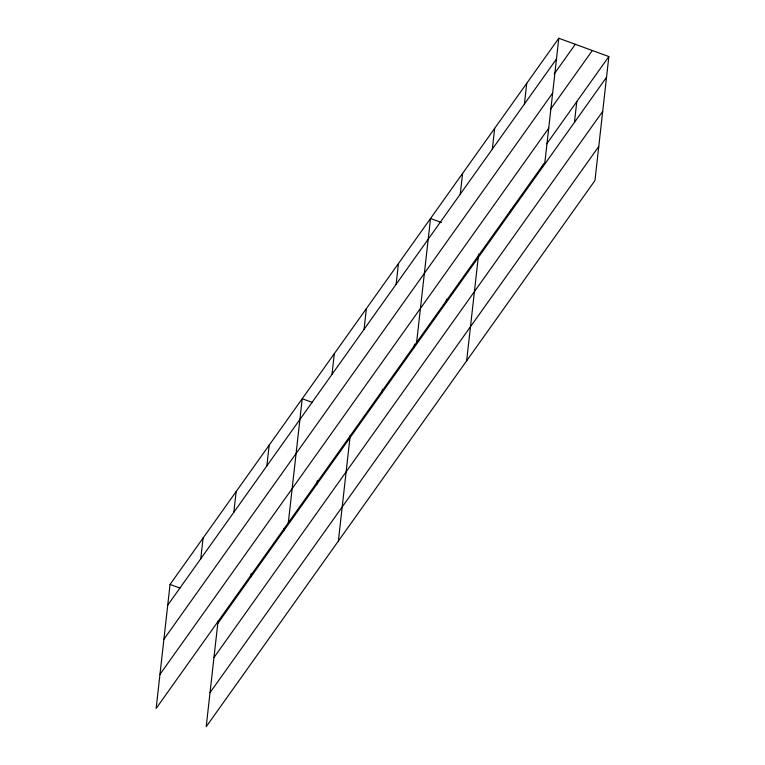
<?xml version="1.0" encoding="UTF-8"?>
<svg xmlns="http://www.w3.org/2000/svg" width="765" height="765" viewBox="0 0 765 765"><rect width="100%" height="100%" fill="white"/><g stroke="black" fill="none" stroke-linecap="round" stroke-linejoin="round"><path stroke-width="1.15" d="M558.804 38.25L170.06 584.431L156.146 708.438L544.9 162.257L558.804 38.25L608.854 56.562L594.941 180.569L206.196 726.75L218.035 621.17M200.774 558.737L203.098 538.005M233.822 512.311L236.146 491.579M250.815 577.049L251.207 573.597M266.861 465.885L269.184 445.154M283.863 530.623L284.121 528.328M288.319 522.734L302.232 398.728L312.139 402.361M316.911 484.197L317.293 480.745M331.981 374.401L334.305 353.669M338.369 541.046L350.207 435.476M364.054 329.342L366.378 308.611M382.022 392.713L382.414 389.261M396.127 284.284L398.45 263.552M414.095 347.654L414.487 344.202M416.609 342.491L430.523 218.494L441.529 222.519M446.167 302.596L446.55 299.144M460.272 194.157L462.596 173.426M466.66 360.812L478.622 254.085M492.335 149.099L494.668 128.367M510.312 212.479L510.571 210.174M524.408 104.04L526.741 83.309M542.385 167.42L542.643 165.116M574.458 122.352L576.781 101.621M167.736 605.163L556.48 58.982M554.166 74.014L575.318 44.294M163.911 639.244L552.665 93.062M550.714 109.003L592.34 50.519M159.971 674.357L548.725 128.176M546.755 143.81L608.854 56.562M217.776 623.475L606.53 77.294M213.951 657.556L602.705 111.374M210.012 692.669L598.765 146.488M170.06 584.431L179.966 588.056"/></g></svg>
